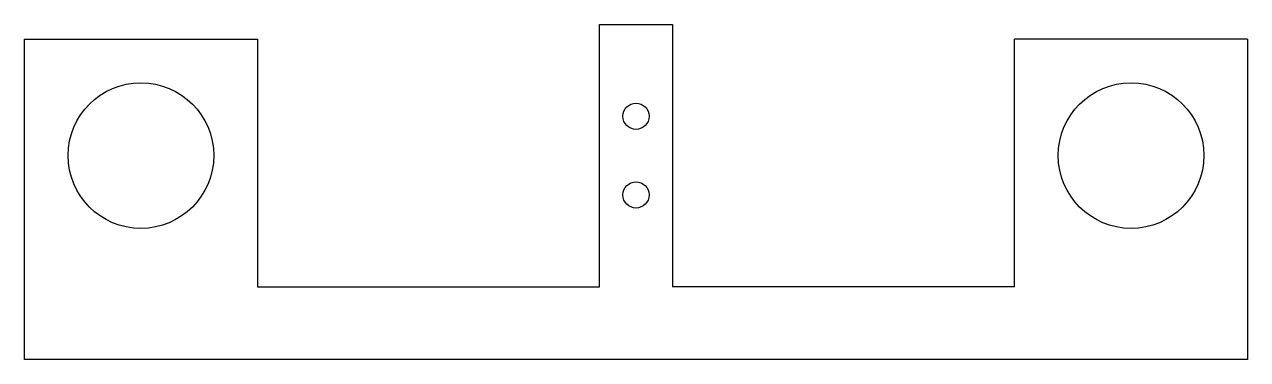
# Model space of a CAD drawing. Header units: inches. Extents: x -2.1 to 2.1, y -0.7 to 0.45.
import ezdxf

# ---------------------------------------------------------------- set-up
doc = ezdxf.new("R2010")
doc.units = ezdxf.units.IN
doc.header["$MEASUREMENT"] = 0
doc.layers.get('0').update_dxf_attribs({"lineweight": 25, "true_color": 0xffffff})

msp = doc.modelspace()

# ---------------------------------------------------------------- linework, layer by layer
for p, q in [((-0.125, 0.45), (0.125, 0.45)), ((-0.125, -0.45), (-0.125, 0.45)), ((0.125, 0.45), (0.125, -0.45)), ((-2.1, 0.4), (-1.3, 0.4)), ((-2.1, -0.7), (-2.1, 0.4)), ((-1.3, 0.4), (-1.3, -0.45)), ((2.1, 0.4), (1.3, 0.4)), ((1.3, -0.45), (1.3, 0.4)), ((2.1, 0.4), (2.1, -0.7)), ((-1.3, -0.45), (-0.125, -0.45)), ((1.3, -0.45), (0.125, -0.45)), ((2.1, -0.7), (-2.1, -0.7))]:
    msp.add_line(p, q)
for centre, radius in [((-1.7, 0), 0.25), ((1.7, 0), 0.25), ((0, 0.135), 0.045), ((0, -0.135), 0.045)]:
    msp.add_circle(centre, radius)

doc.saveas('drawing.dxf')
